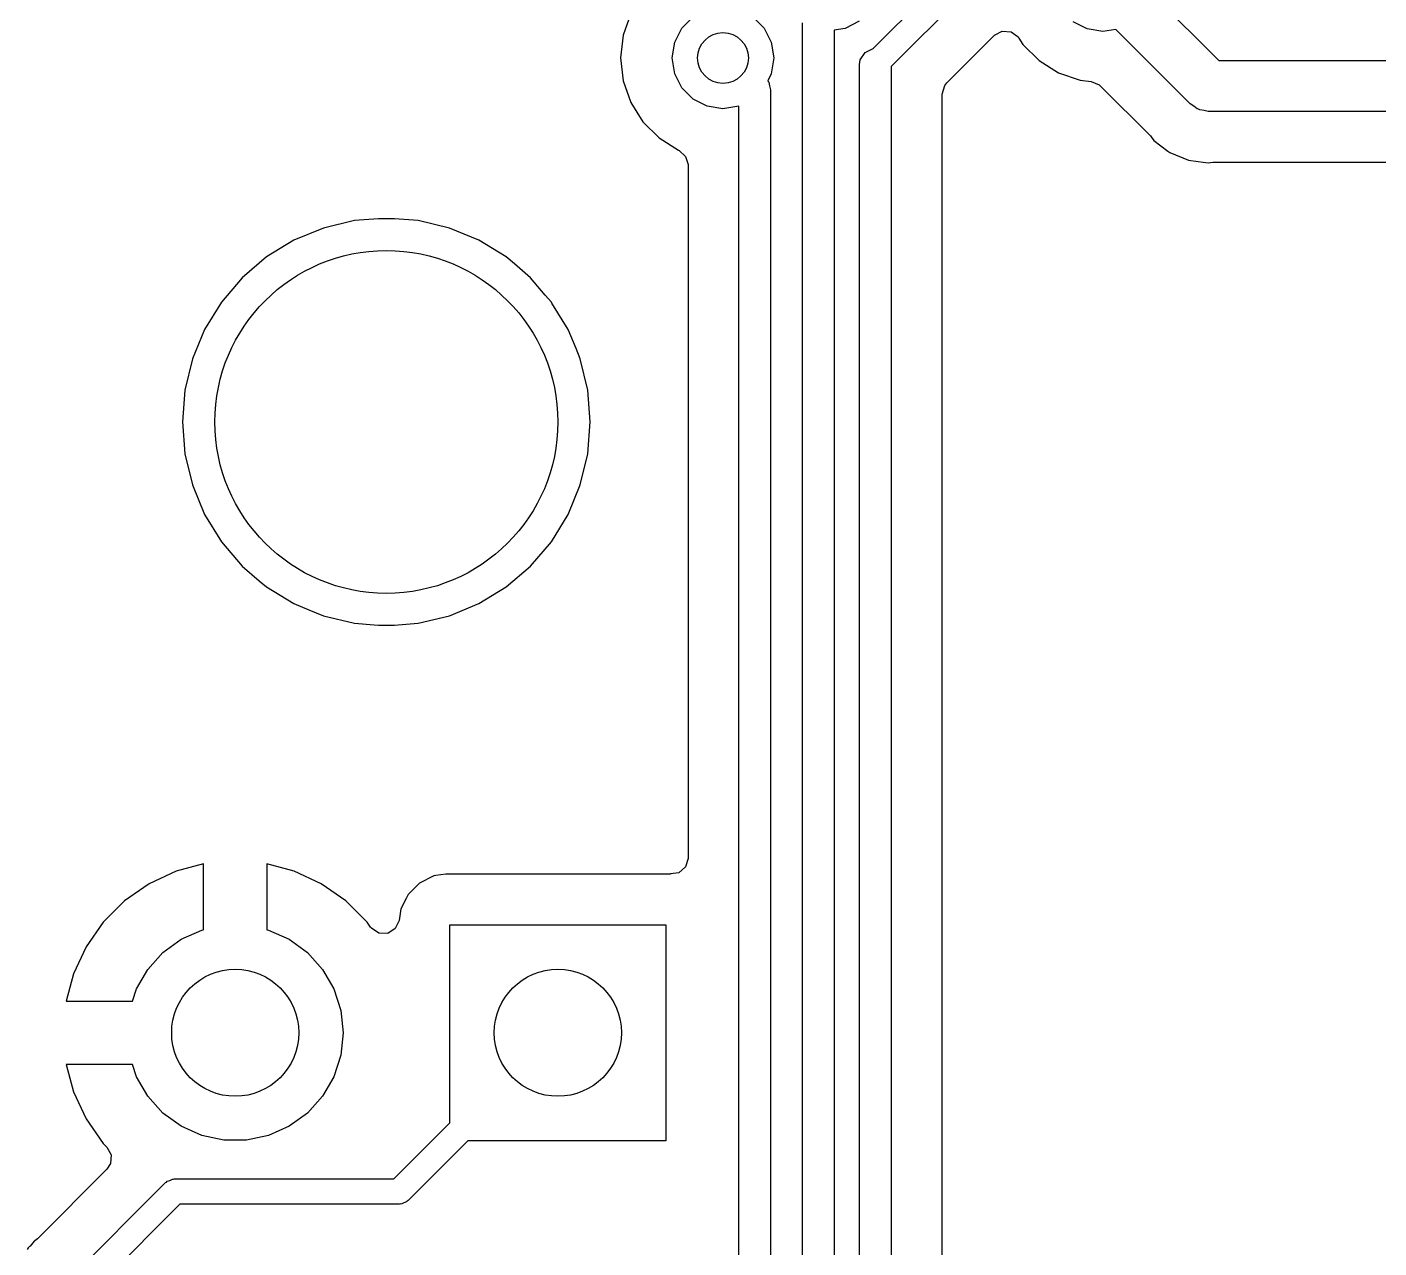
# Model space of a CAD drawing. Extents: x 0.71 to 7.56, y -5.16 to -0.79.
# Drawn here: x 4.5697 to 4.9887, y -2.7587 to -2.3802 of the extents above; entities that cross this region are included whole.
import ezdxf

# ---------------------------------------------------------------- set-up
doc = ezdxf.new("R2010")
doc.units = 0
doc.header["$MEASUREMENT"] = 0
doc.layers.add('BLACK', color=7, linetype='CONTINUOUS')

msp = doc.modelspace()

# ---------------------------------------------------------------- linework, layer by layer
at = {"layer": 'BLACK', "linetype": 'CONTINUOUS'}
for p, q in [((4.83198, -2.38686), (4.95866, -2.26018)), ((4.96538, -2.26459), (4.8376, -2.39238)), ((4.91828, -2.36974), (4.93909, -2.39055)), ((4.75686, -2.376), (4.75451, -2.38271)), ((4.77269, -2.38051), (4.77618, -2.37702)), ((4.79469, -2.37702), (4.79817, -2.38051)), ((4.81004, -3.29921), (4.81004, -2.37884)), ((4.82765, -2.37838), (4.82326, -2.38062)), ((4.8983, -2.38074), (4.89391, -2.3785)), ((4.75451, -2.38271), (4.75372, -2.38976)), ((4.75451, -2.38271), (4.75451, -2.38271)), ((4.77046, -2.3849), (4.77269, -2.38051)), ((4.79817, -2.38051), (4.80041, -2.3849)), ((4.82326, -2.38062), (4.81988, -2.38115)), ((4.81988, -2.38115), (4.81988, -3.29429)), ((4.8548, -2.39748), (4.86955, -2.38272)), ((4.86955, -2.38272), (4.87197, -2.38141)), ((4.87197, -2.38141), (4.87471, -2.3816)), ((4.87471, -2.3816), (4.87691, -2.38325)), ((4.87691, -2.38325), (4.87714, -2.38358)), ((4.87714, -2.38358), (4.87837, -2.38553)), ((4.90316, -2.38151), (4.8983, -2.38074)), ((4.90714, -2.38088), (4.90316, -2.38151)), ((4.93026, -2.40399), (4.90714, -2.38088)), ((4.76969, -2.38976), (4.77046, -2.3849)), ((4.80041, -2.3849), (4.80118, -2.38976)), ((4.82796, -2.39035), (4.82945, -2.38801)), ((4.82945, -2.38801), (4.83198, -2.38686)), ((4.83198, -2.38686), (4.83198, -2.38686)), ((4.87837, -2.38553), (4.87837, -2.38554)), ((4.87837, -2.38554), (4.88339, -2.39056)), ((4.75372, -2.38976), (4.75372, -2.38976)), ((4.75372, -2.38976), (4.75451, -2.39682)), ((4.77046, -2.39463), (4.76969, -2.38976)), ((4.80118, -2.38976), (4.80041, -2.39463)), ((4.82776, -2.39173), (4.82796, -2.39035)), ((4.82776, -3.2815), (4.82776, -2.39173)), ((4.8376, -2.39238), (4.8376, -3.27657)), ((4.88339, -2.39056), (4.8894, -2.39434)), ((4.93909, -2.39055), (5.42705, -2.39055)), ((4.77269, -2.39902), (4.77046, -2.39463)), ((4.80041, -2.39463), (4.79929, -2.39683)), ((4.8894, -2.39434), (4.89611, -2.39668)), ((4.75451, -2.39682), (4.75451, -2.39682)), ((4.75451, -2.39682), (4.75686, -2.40352)), ((4.77618, -2.4025), (4.77269, -2.39902)), ((4.79929, -2.39683), (4.79942, -2.39695)), ((4.79942, -2.39695), (4.79945, -2.39705)), ((4.79945, -2.39705), (4.79959, -2.39725)), ((4.79959, -2.39725), (4.79985, -2.39844)), ((4.79985, -2.39844), (4.8002, -2.39961)), ((4.8002, -2.39961), (4.8002, -3.30254)), ((4.85337, -2.40093), (4.85414, -2.39829)), ((4.85414, -2.39829), (4.8548, -2.39748)), ((4.89611, -2.39668), (4.89953, -2.39707)), ((4.89953, -2.39707), (4.90206, -2.39813)), ((4.90206, -2.39813), (4.90243, -2.39847)), ((4.90243, -2.39847), (4.9179, -2.41393)), ((4.75686, -2.40352), (4.76064, -2.40954)), ((4.78057, -2.40474), (4.77618, -2.4025)), ((4.78543, -2.40551), (4.78057, -2.40474)), ((4.7903, -2.40474), (4.78543, -2.40551)), ((4.79035, -2.40471), (4.7903, -2.40474)), ((4.79035, -3.30458), (4.79035, -2.40471)), ((4.85337, -3.25593), (4.85337, -2.40093)), ((4.93138, -2.4047), (4.93026, -2.40399)), ((4.93241, -2.40552), (4.93138, -2.4047)), ((4.93285, -2.40562), (4.93241, -2.40552)), ((4.93323, -2.40586), (4.93285, -2.40562)), ((4.93454, -2.40601), (4.93323, -2.40586)), ((4.93583, -2.4063), (4.93454, -2.40601)), ((5.43031, -2.4063), (4.93583, -2.4063)), ((4.76064, -2.40954), (4.76566, -2.41456)), ((4.76566, -2.41456), (4.77167, -2.41834)), ((4.9179, -2.41393), (4.91811, -2.41417)), ((4.91811, -2.41417), (4.91897, -2.41529)), ((4.91897, -2.41529), (4.92332, -2.41863)), ((4.77167, -2.41834), (4.77167, -2.41834)), ((4.77167, -2.41834), (4.77182, -2.41841)), ((4.77182, -2.41841), (4.7719, -2.41848)), ((4.7719, -2.41848), (4.7719, -2.41848)), ((4.7719, -2.41848), (4.7719, -2.41848)), ((4.7719, -2.41848), (4.77386, -2.42025)), ((4.77386, -2.42025), (4.77459, -2.42281)), ((4.92332, -2.41863), (4.9239, -2.41908)), ((4.9239, -2.41908), (4.92966, -2.42146)), ((4.92966, -2.42146), (4.93274, -2.42186)), ((4.77459, -2.42281), (4.77459, -2.6379)), ((4.93274, -2.42186), (4.93583, -2.42227)), ((4.93583, -2.42227), (4.93722, -2.42209)), ((4.93583, -2.42227), (4.93583, -2.42227)), ((4.93722, -2.42209), (4.93754, -2.42207)), ((4.93754, -2.42207), (5.42861, -2.42207)), ((4.66157, -2.44247), (4.65241, -2.44627)), ((4.67121, -2.44015), (4.66157, -2.44247)), ((4.67863, -2.43957), (4.67121, -2.44015)), ((4.68358, -2.43957), (4.67863, -2.43957)), ((4.67863, -2.43957), (4.67863, -2.43957)), ((4.69099, -2.44015), (4.68358, -2.43957)), ((4.68358, -2.43957), (4.68358, -2.43957)), ((4.70063, -2.44247), (4.69099, -2.44015)), ((4.7098, -2.44627), (4.70063, -2.44247)), ((4.65241, -2.44627), (4.64395, -2.45145)), ((4.71825, -2.45145), (4.7098, -2.44627)), ((4.64395, -2.45145), (4.63641, -2.45789)), ((4.64395, -2.45145), (4.64395, -2.45145)), ((4.72077, -2.4536), (4.71825, -2.45145)), ((4.71825, -2.45145), (4.71825, -2.45145)), ((4.7258, -2.45789), (4.72077, -2.4536)), ((4.63641, -2.45789), (4.62997, -2.46543)), ((4.73037, -2.46325), (4.7258, -2.45789)), ((4.73224, -2.46543), (4.73037, -2.46325)), ((4.62997, -2.46543), (4.62478, -2.47389)), ((4.62997, -2.46543), (4.62997, -2.46543)), ((4.73243, -2.46574), (4.73224, -2.46543)), ((4.73224, -2.46543), (4.73224, -2.46543)), ((4.73742, -2.47389), (4.73243, -2.46574)), ((4.62478, -2.47389), (4.62099, -2.48305)), ((4.73988, -2.47984), (4.73742, -2.47389)), ((4.74122, -2.48305), (4.73988, -2.47984)), ((4.62099, -2.48305), (4.61867, -2.49269)), ((4.74353, -2.49269), (4.74122, -2.48305)), ((4.61867, -2.49269), (4.6179, -2.50258)), ((4.74431, -2.50258), (4.74353, -2.49269)), ((4.6179, -2.50258), (4.61867, -2.51247)), ((4.74353, -2.51247), (4.74431, -2.50258)), ((4.61867, -2.51247), (4.62099, -2.52211)), ((4.74122, -2.52211), (4.74353, -2.51247)), ((4.62099, -2.52211), (4.62478, -2.53128)), ((4.73742, -2.53128), (4.74122, -2.52211)), ((4.62478, -2.53128), (4.62997, -2.53973)), ((4.73224, -2.53973), (4.73742, -2.53128)), ((4.62997, -2.53973), (4.62997, -2.53973)), ((4.62997, -2.53973), (4.62997, -2.53973)), ((4.62997, -2.53973), (4.63641, -2.54728)), ((4.7258, -2.54728), (4.73224, -2.53973)), ((4.63641, -2.54728), (4.64171, -2.55181)), ((4.71825, -2.55372), (4.7258, -2.54728)), ((4.64171, -2.55181), (4.64395, -2.55372)), ((4.64395, -2.55372), (4.64395, -2.55372)), ((4.64395, -2.55372), (4.65241, -2.5589)), ((4.7098, -2.5589), (4.71825, -2.55372)), ((4.65241, -2.5589), (4.65708, -2.56083)), ((4.70063, -2.5627), (4.7098, -2.5589)), ((4.65708, -2.56083), (4.66157, -2.5627)), ((4.66157, -2.5627), (4.67121, -2.56501)), ((4.69099, -2.56501), (4.70063, -2.5627)), ((4.67121, -2.56501), (4.67736, -2.56549)), ((4.67736, -2.56549), (4.67863, -2.56559)), ((4.67863, -2.56559), (4.67863, -2.56559)), ((4.67863, -2.56559), (4.68358, -2.56559)), ((4.68358, -2.56559), (4.68474, -2.5655)), ((4.68474, -2.5655), (4.69099, -2.56501)), ((4.62441, -2.63957), (4.616, -2.64182)), ((4.62441, -2.66002), (4.62441, -2.63957)), ((4.62441, -2.63957), (4.62441, -2.63957)), ((4.6525, -2.64182), (4.64409, -2.63957)), ((4.64409, -2.63957), (4.64409, -2.66002)), ((4.77459, -2.6379), (4.77381, -2.64054)), ((4.616, -2.64182), (4.60758, -2.64575)), ((4.616, -2.64182), (4.616, -2.64182)), ((4.66093, -2.64575), (4.6525, -2.64182)), ((4.6525, -2.64182), (4.6525, -2.64182)), ((4.69585, -2.64331), (4.6914, -2.64557)), ((4.69645, -2.64321), (4.69585, -2.64331)), ((4.69955, -2.64272), (4.69645, -2.64321)), ((4.76896, -2.64272), (4.69955, -2.64272)), ((4.76901, -2.64273), (4.76896, -2.64272)), ((4.76896, -2.64272), (4.76896, -2.64272)), ((4.76903, -2.64273), (4.76901, -2.64273)), ((4.76915, -2.64274), (4.76903, -2.64273)), ((4.77173, -2.64234), (4.76915, -2.64271)), ((4.76915, -2.64271), (4.76915, -2.64274)), ((4.77381, -2.64054), (4.77173, -2.64234)), ((4.60758, -2.64575), (4.59996, -2.65108)), ((4.60758, -2.64575), (4.60758, -2.64575)), ((4.66855, -2.65108), (4.66093, -2.64575)), ((4.6914, -2.64557), (4.68787, -2.6491)), ((4.6914, -2.64557), (4.6914, -2.64557)), ((4.6914, -2.64557), (4.6914, -2.64557)), ((4.59996, -2.65108), (4.59338, -2.65766)), ((4.59996, -2.65108), (4.59996, -2.65108)), ((4.67512, -2.65766), (4.66855, -2.65108)), ((4.68726, -2.65031), (4.6856, -2.65356)), ((4.68787, -2.6491), (4.68726, -2.65031)), ((4.68787, -2.6491), (4.68787, -2.6491)), ((4.68787, -2.6491), (4.68787, -2.6491)), ((4.6856, -2.65356), (4.68503, -2.65718)), ((4.6856, -2.65356), (4.6856, -2.65356)), ((4.59338, -2.65766), (4.58805, -2.66528)), ((4.59338, -2.65766), (4.59338, -2.65766)), ((4.61752, -2.66297), (4.62391, -2.66013)), ((4.62391, -2.66013), (4.62441, -2.66002)), ((4.64409, -2.66002), (4.64459, -2.66013)), ((4.64459, -2.66013), (4.65098, -2.66297)), ((4.67621, -2.65921), (4.67512, -2.65766)), ((4.67512, -2.65766), (4.67512, -2.65766)), ((4.67647, -2.65956), (4.67621, -2.65921)), ((4.67877, -2.66108), (4.67647, -2.65956)), ((4.68385, -2.65966), (4.68152, -2.66112)), ((4.68503, -2.65718), (4.68385, -2.65966)), ((4.70079, -2.71985), (4.70079, -2.65849)), ((4.70079, -2.65849), (4.76772, -2.65849)), ((4.76772, -2.65849), (4.76772, -2.72542)), ((4.61186, -2.66708), (4.61752, -2.66297)), ((4.65098, -2.66297), (4.65664, -2.66708)), ((4.68152, -2.66112), (4.67877, -2.66108)), ((4.58805, -2.66528), (4.58412, -2.6737)), ((4.58805, -2.66528), (4.58805, -2.66528)), ((4.60718, -2.67228), (4.61186, -2.66708)), ((4.65664, -2.66708), (4.66133, -2.67228)), ((4.60368, -2.67834), (4.60718, -2.67228)), ((4.66133, -2.67228), (4.66482, -2.67834)), ((4.58412, -2.67371), (4.58186, -2.68211)), ((4.58412, -2.6737), (4.58412, -2.67371)), ((4.60246, -2.68211), (4.60368, -2.67834)), ((4.66482, -2.67834), (4.66699, -2.685)), ((4.58186, -2.68211), (4.58186, -2.68211)), ((4.58186, -2.68211), (4.60246, -2.68211)), ((4.66699, -2.685), (4.66772, -2.69195)), ((4.66772, -2.69195), (4.66699, -2.69891)), ((4.60246, -2.7018), (4.58186, -2.7018)), ((4.58186, -2.7018), (4.58412, -2.7102)), ((4.60368, -2.70556), (4.60246, -2.7018)), ((4.66699, -2.69891), (4.66482, -2.70556)), ((4.60718, -2.71162), (4.60368, -2.70556)), ((4.66482, -2.70556), (4.66133, -2.71162)), ((4.58412, -2.7102), (4.58412, -2.7102)), ((4.58412, -2.7102), (4.58805, -2.71863)), ((4.61186, -2.71682), (4.60718, -2.71162)), ((4.66133, -2.71162), (4.65664, -2.71682)), ((4.58805, -2.71863), (4.59338, -2.72625)), ((4.61752, -2.72093), (4.61186, -2.71682)), ((4.65664, -2.71682), (4.65098, -2.72093)), ((4.62391, -2.72378), (4.61752, -2.72093)), ((4.65098, -2.72093), (4.64459, -2.72378)), ((4.68341, -2.73723), (4.70079, -2.71985)), ((4.59338, -2.72625), (4.59449, -2.72735)), ((4.59449, -2.72735), (4.5958, -2.72977)), ((4.63075, -2.72523), (4.62391, -2.72378)), ((4.63775, -2.72523), (4.63075, -2.72523)), ((4.64459, -2.72378), (4.63775, -2.72523)), ((4.70636, -2.72542), (4.68782, -2.74395)), ((4.76772, -2.72542), (4.70636, -2.72542)), ((4.5958, -2.72977), (4.59561, -2.73251)), ((4.59449, -2.73426), (4.57298, -2.75577)), ((4.59561, -2.73251), (4.59449, -2.73426)), ((4.58226, -2.76878), (4.61266, -2.73838)), ((4.61266, -2.73838), (4.61294, -2.73824)), ((4.61294, -2.73824), (4.61313, -2.73798)), ((4.61313, -2.73798), (4.614, -2.7377)), ((4.614, -2.7377), (4.61483, -2.73728)), ((4.61483, -2.73728), (4.61514, -2.73733)), ((4.61514, -2.73733), (4.61544, -2.73723)), ((4.61544, -2.73723), (4.68341, -2.73723)), ((4.68735, -2.74435), (4.68648, -2.74464)), ((4.68754, -2.74409), (4.68735, -2.74435)), ((4.68782, -2.74395), (4.68754, -2.74409)), ((4.61707, -2.7451), (4.58898, -2.7732)), ((4.68504, -2.7451), (4.61707, -2.7451)), ((4.68534, -2.745), (4.68504, -2.7451)), ((4.68566, -2.74505), (4.68534, -2.745)), ((4.68648, -2.74464), (4.68566, -2.74505)), ((4.572, -2.75652), (4.57067, -2.75807)), ((4.57216, -2.75642), (4.572, -2.75652)), ((4.572, -2.75652), (4.572, -2.75652)), ((4.57298, -2.75577), (4.57216, -2.75642)), ((4.57011, -2.75863), (4.56974, -2.75913)), ((4.57055, -2.75819), (4.57011, -2.75863)), ((4.57067, -2.75807), (4.57055, -2.75819))]:
    msp.add_line(p, q, dxfattribs=at)
at = {"layer": 'BLACK'}
for centre, radius in [((4.78543, -2.38976), 0.007874), ((4.6811, -2.50258), 0.05315), ((4.63425, -2.69195), 0.019685), ((4.73425, -2.69195), 0.019685)]:
    msp.add_circle(centre, radius, dxfattribs=at)

doc.saveas('drawing.dxf')
